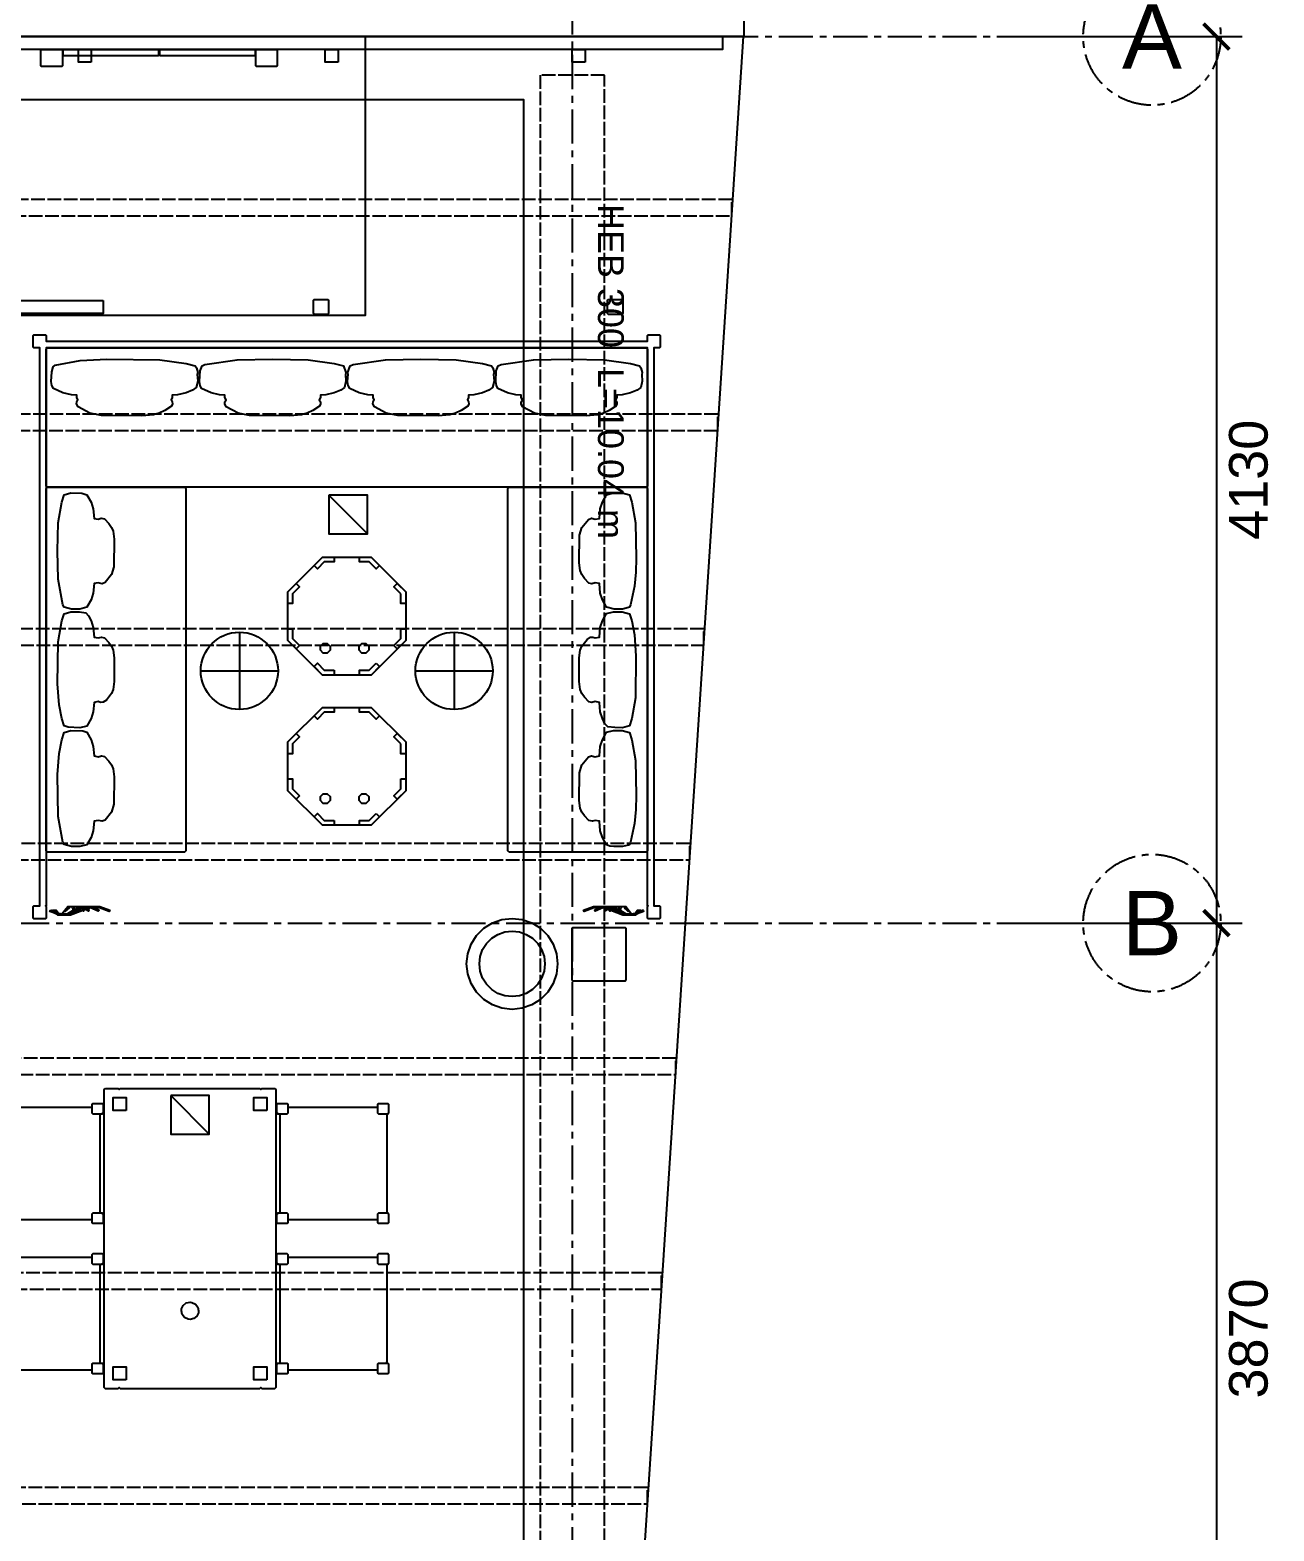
# Model space of a CAD drawing. Header units: millimetres. Extents: x -2320 to 44593, y -183000 to 30400.
# Drawn here: x 33775 to 39568, y -6962 to 30 of the extents above; entities that cross this region are included whole.
import ezdxf
from ezdxf.enums import TextEntityAlignment as Align

# ---------------------------------------------------------------- set-up
doc = ezdxf.new("R2010")
doc.units = ezdxf.units.MM
doc.header["$LTSCALE"] = 50
doc.linetypes.add('CENTER', pattern=[5.08, 3.175, -0.635, 0.635, -0.635])
doc.linetypes.add('DASHED', pattern=[1.524, 1.27, -0.254])
for name, color, linetype in [('A-AIVAN', 40, 'Continuous'), ('A-BLDG', 8, 'Continuous'), ('A-CLNG', 150, 'Continuous'), ('A-DIMS', 1, 'Continuous'), ('A-FACADE', 150, 'Continuous'), ('A-FLOR-F1', 2, 'Continuous'), ('A-FURN', 3, 'Continuous'), ('A-FURN-BASE', 9, 'Continuous'), ('A-PLNT', 92, 'Continuous'), ('A-TENT', 60, 'Continuous'), ('E-LITE', 1, 'Continuous'), ('E-POWR', 5, 'Continuous'), ('S-BEAM', 1, 'DASHED'), ('S-GRID', 8, 'CENTER'), ('S-PURL', 9, 'DASHED')]:
    doc.layers.add(name, color=color, linetype=linetype)
doc.styles.add('VN', font='arial.ttf')
doc.dimstyles.new('SMK', dxfattribs={"dimtxt": 180, "dimasz": 120, "dimexe": 120, "dimexo": 80, "dimgap": 60, "dimtad": 1, "dimdec": 0, "dimtxsty": 'VN', "dimblk": 'ARCHTICK', "dimcen": 2.5, "dimclrd": 1, "dimclre": 1, "dimclrt": 7, "dimazin": 3, "dimtfac": 1, "dimtmove": 0, "dimatfit": 3})

# ---------------------------------------------------------------- blocks, each defined once
blk = doc.blocks.new('_ARCHTICK')
at = {"color": 0, "linetype": 'BYBLOCK', "const_width": 0.15}
blk.add_lwpolyline([(-0.5, -0.5), (0.5, 0.5)], dxfattribs=at)

msp = doc.modelspace()

# ---------------------------------------------------------------- linework, layer by layer
at = {"layer": 'A-AIVAN'}
for points in [[(34116.2, -1230), (34116.2, -1290), (33482.5, -1290), (33482.5, -1230)], [(35161, -1295), (35099, -1295), (35095, -1291), (35095, -1229), (35099, -1225), (35161, -1225), (35165, -1229), (35165, -1291)], [(36535, -1291), (36531, -1295), (36469, -1295), (36465, -1291), (36465, -1229), (36469, -1225), (36531, -1225), (36535, -1229)]]:
    msp.add_lwpolyline(points, close=True, dxfattribs=at)
at = {"layer": 'A-BLDG'}
for points in [[(37100, 30400), (37100, 0), (4100, 0), (4100, 30400)], [(37000, 0), (37000, -60), (4200, -60), (4200, 0)], [(33926, -136), (33922, -140), (33830, -140), (33826, -136), (33826, -64), (33830, -60), (33922, -60), (33926, -64)], [(33931, -90), (33929, -88), (33929, -62), (33931, -60), (34371, -60), (34373, -62), (34373, -88), (34371, -90)], [(34060, -120), (34000, -120), (34000, -60), (34060, -60)], [(34823, -88), (34821, -90), (34381, -90), (34379, -88), (34379, -62), (34381, -60), (34821, -60), (34823, -62)], [(34826, -64), (34830, -60), (34922, -60), (34926, -64), (34926, -136), (34922, -140), (34830, -140), (34826, -136)], [(35210, -120), (35150, -120), (35150, -60), (35210, -60)], [(36360, -120), (36300, -120), (36300, -60), (36360, -60)]]:
    msp.add_lwpolyline(points, close=True, dxfattribs=at)
at = {"layer": 'A-CLNG'}
msp.add_lwpolyline([(8775, -295), (8775, -11681), (36075, -11681), (36075, -295)], close=True, dxfattribs=at)
at = {"layer": 'A-FACADE'}
msp.add_lwpolyline([(36304, -4400), (36300, -4396), (36300, -4154), (36304, -4150), (36546, -4150), (36550, -4154), (36550, -4396), (36546, -4400)], close=True, dxfattribs=at)
at = {"layer": 'A-FLOR-F1'}
msp.add_lwpolyline([(15300, -3300), (28500, -3300), (28500, -2400), (30900, -2400), (30900, 0), (34400, 0), (37096, 0), (36527.3, -8692.2), (35620, -8781.6), (35620, -7099), (33300, -7099), (33300, -9010.3), (33220, -9018.2), (33220, -7335), (30900, -7335), (30900, -9246.9), (30820, -9254.8), (30820, -7572), (28500, -7572), (28500, -9483.4), (28420, -9491.3)], dxfattribs=at)
at = {"layer": 'A-FURN'}
for points in [[(34126, -4900), (34184, -4900), (34190, -4906), (34196, -4900), (34844, -4900), (34850, -4906), (34856, -4900), (34914, -4900), (34920, -4906), (34920, -6294), (34914, -6300), (34856, -6300), (34850, -6294), (34844, -6300), (34196, -6300), (34190, -6294), (34184, -6300), (34126, -6300), (34120, -6294), (34120, -4906)], [(34975, -4974), (34975, -4985), (34978, -4987), (35392, -4987), (35395, -4985), (35395, -4974), (35399, -4970), (35441, -4970), (35445, -4974), (35445, -5016), (35441, -5020), (35433, -5020), (35437, -5024), (35437, -5476), (35433, -5480), (35441, -5480), (35445, -5484), (35445, -5526), (35441, -5530), (35399, -5530), (35395, -5526), (35395, -5515), (35392, -5513), (34978, -5513), (34975, -5515), (34975, -5526), (34971, -5530), (34929, -5530), (34925, -5526), (34925, -5484), (34940, -5477), (34940, -5023), (34925, -5016), (34925, -4974), (34929, -4970), (34971, -4970)], [(34975, -5674), (34975, -5685), (34978, -5687), (35392, -5687), (35395, -5685), (35395, -5674), (35399, -5670), (35441, -5670), (35445, -5674), (35445, -5716), (35441, -5720), (35433, -5720), (35437, -5724), (35437, -6176), (35433, -6180), (35441, -6180), (35445, -6184), (35445, -6226), (35441, -6230), (35399, -6230), (35395, -6226), (35395, -6215), (35392, -6213), (34978, -6213), (34975, -6215), (34975, -6226), (34971, -6230), (34929, -6230), (34925, -6226), (34925, -6184), (34940, -6177), (34940, -5723), (34925, -5716), (34925, -5674), (34929, -5670), (34971, -5670)], [(34494.9, -5967.4), (34483.8, -5953.4), (34479.8, -5936), (34480.8, -5927.1), (34488.6, -5910.9), (34502.6, -5899.8), (34520, -5895.8), (34528.9, -5896.8), (34545.1, -5904.6), (34556.2, -5918.6), (34560.2, -5936), (34559.2, -5944.9), (34551.4, -5961.1), (34537.4, -5972.2), (34520, -5976.2), (34511.1, -5975.2)]]:
    msp.add_lwpolyline(points, close=True, dxfattribs=at)
for points in [[(33648, -4987), (34062, -4987), (34065, -4985), (34065, -4974), (34069, -4970), (34111, -4970), (34115, -4974), (34115, -5016), (34100, -5023), (34100, -5477), (34115, -5484), (34115, -5526), (34111, -5530), (34069, -5530), (34065, -5526), (34065, -5515), (34062, -5513), (33648, -5513)], [(33648, -5687), (34062, -5687), (34065, -5685), (34065, -5674), (34069, -5670), (34111, -5670), (34115, -5674), (34115, -5716), (34100, -5723), (34100, -6177), (34115, -6184), (34115, -6226), (34111, -6230), (34069, -6230), (34065, -6226), (34065, -6215), (34062, -6213), (33648, -6213)]]:
    msp.add_lwpolyline(points, dxfattribs=at)
at = {"layer": 'A-FURN-BASE'}
for points in [[(30900, -1300), (30900, 0), (35336, 0), (35336, -1300)], [(36535, -1291), (36531, -1295), (36469, -1295), (36465, -1291), (36465, -1229), (36469, -1225), (36531, -1225), (36535, -1229)], [(33790, -1447), (33790, -1393), (33793, -1390), (33847, -1390), (33850, -1393), (33850, -1420), (36650, -1420), (36650, -1393), (36653, -1390), (36707, -1390), (36710, -1393), (36710, -1447), (36707, -1450), (36680, -1450), (36680, -4050), (36707, -4050), (36710, -4053), (36710, -4107), (36707, -4110), (36653, -4110), (36650, -4107), (36650, -4053), (36653, -4050), (36650, -4050), (36650, -1450), (33850, -1450), (33850, -4050), (33847, -4050), (33850, -4053), (33850, -4107), (33847, -4110), (33793, -4110), (33790, -4107), (33790, -4053), (33793, -4050), (33820, -4050), (33820, -1450), (33793, -1450)], [(36650, -2094), (36644, -2100), (33856, -2100), (33850, -2094), (33850, -1456), (33856, -1450), (36644, -1450), (36650, -1456)], [(34494, -2100), (34500, -2106), (34500, -3794), (34494, -3800), (33856, -3800), (33850, -3794), (33850, -2106), (33856, -2100)], [(36006, -3800), (36000, -3794), (36000, -2106), (36006, -2100), (36644, -2100), (36650, -2106), (36650, -3794), (36644, -3800)], [(35145.5, -2447.6), (35113, -2480.1), (35097.5, -2464.5), (35136.3, -2425.6), (35191.3, -2425.6), (35191.3, -2447.6)], [(35402.5, -2464.5), (35387, -2480.1), (35354.5, -2447.6), (35308.7, -2447.6), (35308.7, -2425.6), (35363.7, -2425.6)], [(35014.5, -2547.5), (35030.1, -2563), (34997.6, -2595.5), (34997.6, -2641.3), (34975.6, -2641.3), (34975.6, -2586.3)], [(35502.4, -2595.5), (35469.9, -2563), (35485.5, -2547.5), (35524.4, -2586.3), (35524.4, -2641.3), (35502.4, -2641.3)], [(35030.1, -2837), (35014.5, -2852.5), (34975.6, -2813.7), (34975.6, -2758.7), (34997.6, -2758.7), (34997.6, -2804.5)], [(35502.4, -2758.7), (35524.4, -2758.7), (35524.4, -2813.7), (35485.5, -2852.5), (35469.9, -2837), (35502.4, -2804.5)], [(35191.3, -2952.4), (35191.3, -2974.4), (35136.3, -2974.4), (35097.5, -2935.5), (35113, -2919.9), (35145.5, -2952.4)], [(35387, -2919.9), (35402.5, -2935.5), (35363.7, -2974.4), (35308.7, -2974.4), (35308.7, -2952.4), (35354.5, -2952.4)], [(35145.5, -3147.6), (35113, -3180.1), (35097.5, -3164.5), (35136.3, -3125.6), (35191.3, -3125.6), (35191.3, -3147.6)], [(35402.5, -3164.5), (35387, -3180.1), (35354.5, -3147.6), (35308.7, -3147.6), (35308.7, -3125.6), (35363.7, -3125.6)], [(35014.5, -3247.5), (35030.1, -3263), (34997.6, -3295.5), (34997.6, -3341.3), (34975.6, -3341.3), (34975.6, -3286.3)], [(35502.4, -3295.5), (35469.9, -3263), (35485.5, -3247.5), (35524.4, -3286.3), (35524.4, -3341.3), (35502.4, -3341.3)], [(35030.1, -3537), (35014.5, -3552.5), (34975.6, -3513.7), (34975.6, -3458.7), (34997.6, -3458.7), (34997.6, -3504.5)], [(35502.4, -3458.7), (35524.4, -3458.7), (35524.4, -3513.7), (35485.5, -3552.5), (35469.9, -3537), (35502.4, -3504.5)], [(35191.3, -3652.4), (35191.3, -3674.4), (35136.3, -3674.4), (35097.5, -3635.5), (35113, -3619.9), (35145.5, -3652.4)], [(35387, -3619.9), (35402.5, -3635.5), (35363.7, -3674.4), (35308.7, -3674.4), (35308.7, -3652.4), (35354.5, -3652.4)], [(34023.7, -4058.7), (33949.2, -4093.3), (33908.1, -4093.3), (33869.3, -4074.9), (33872.7, -4070), (33910, -4087.3), (33947.3, -4087.3), (34021.8, -4052.7), (34059.1, -4052.7), (34096.4, -4070), (34092.9, -4074.9), (34057.2, -4058.7)], [(36478.2, -4052.7), (36552.7, -4087.3), (36590, -4087.3), (36627.3, -4070), (36630.7, -4074.9), (36591.9, -4093.3), (36550.8, -4093.3), (36476.3, -4058.7), (36442.8, -4058.7), (36407.1, -4074.9), (36403.6, -4070), (36440.9, -4052.7)], [(35986.1, -4468.6), (35953.8, -4457.4), (35924.9, -4439.2), (35900.8, -4415.1), (35882.6, -4386.2), (35871.4, -4353.9), (35867.5, -4320), (35871.4, -4286.1), (35882.6, -4253.8), (35900.8, -4224.9), (35924.9, -4200.8), (35953.8, -4182.6), (35986.1, -4171.4), (36020, -4167.5), (36053.9, -4171.4), (36086.2, -4182.6), (36115.1, -4200.8), (36139.2, -4224.9), (36157.4, -4253.8), (36168.6, -4286.1), (36172.5, -4320), (36168.6, -4353.9), (36157.4, -4386.2), (36139.2, -4415.1), (36115.1, -4439.2), (36086.2, -4457.4), (36053.9, -4468.6), (36020, -4472.5)], [(36550, -4154), (36550, -4396), (36546, -4400), (36304, -4400), (36300, -4396), (36300, -4154), (36304, -4150), (36546, -4150)], [(34223, -5003), (34162, -5003), (34162, -4942), (34223, -4942)], [(34878, -5003), (34817, -5003), (34817, -4942), (34878, -4942)], [(34115, -5016), (34111, -5020), (34069, -5020), (34065, -5016), (34065, -4974), (34069, -4970), (34111, -4970), (34115, -4974)], [(34925, -4974), (34929, -4970), (34971, -4970), (34975, -4974), (34975, -5016), (34971, -5020), (34929, -5020), (34925, -5016)], [(35395, -4974), (35399, -4970), (35441, -4970), (35445, -4974), (35445, -5016), (35441, -5020), (35399, -5020), (35395, -5016)], [(34115, -5526), (34111, -5530), (34069, -5530), (34065, -5526), (34065, -5484), (34069, -5480), (34111, -5480), (34115, -5484)], [(34925, -5484), (34929, -5480), (34971, -5480), (34975, -5484), (34975, -5526), (34971, -5530), (34929, -5530), (34925, -5526)], [(35395, -5484), (35399, -5480), (35441, -5480), (35445, -5484), (35445, -5526), (35441, -5530), (35399, -5530), (35395, -5526)], [(34115, -5716), (34111, -5720), (34069, -5720), (34065, -5716), (34065, -5674), (34069, -5670), (34111, -5670), (34115, -5674)], [(34925, -5674), (34929, -5670), (34971, -5670), (34975, -5674), (34975, -5716), (34971, -5720), (34929, -5720), (34925, -5716)], [(35395, -5674), (35399, -5670), (35441, -5670), (35445, -5674), (35445, -5716), (35441, -5720), (35399, -5720), (35395, -5716)], [(34115, -6226), (34111, -6230), (34069, -6230), (34065, -6226), (34065, -6184), (34069, -6180), (34111, -6180), (34115, -6184)], [(34223, -6258), (34162, -6258), (34162, -6197), (34223, -6197)], [(34878, -6258), (34817, -6258), (34817, -6197), (34878, -6197)], [(34925, -6184), (34929, -6180), (34971, -6180), (34975, -6184), (34975, -6226), (34971, -6230), (34929, -6230), (34925, -6226)], [(35395, -6184), (35399, -6180), (35441, -6180), (35445, -6184), (35445, -6226), (35441, -6230), (35399, -6230), (35395, -6226)]]:
    msp.add_lwpolyline(points, close=True, dxfattribs=at)
at = {"layer": 'A-PLNT'}
msp.add_lwpolyline([(35928, -4511), (35887.8, -4485.7), (35854.3, -4452.2), (35829, -4412), (35813.3, -4367.2), (35808, -4320), (35813.3, -4272.8), (35829, -4228), (35854.3, -4187.8), (35887.8, -4154.3), (35928, -4129), (35972.8, -4113.3), (36020, -4108), (36067.2, -4113.3), (36112, -4129), (36152.2, -4154.3), (36185.7, -4187.8), (36211, -4228), (36226.7, -4272.8), (36232, -4320), (36226.7, -4367.2), (36211, -4412), (36185.7, -4452.2), (36152.2, -4485.7), (36112, -4511), (36067.2, -4526.7), (36020, -4532), (35972.8, -4526.7)], close=True, dxfattribs=at)
at = {"layer": 'A-TENT'}
for points in [[(33850, -1393), (33850, -1420), (36650, -1420), (36650, -1393), (36653, -1390), (36707, -1390), (36710, -1393), (36710, -1447), (36707, -1450), (36680, -1450), (36680, -4050), (36707, -4050), (36710, -4053), (36710, -4107), (36707, -4110), (36653, -4110), (36650, -4107), (36650, -4053), (36653, -4050), (36650, -4050), (36650, -1450), (33850, -1450), (33850, -4050), (33847, -4050), (33850, -4053), (33850, -4107), (33847, -4110), (33793, -4110), (33790, -4107), (33790, -4053), (33793, -4050), (33820, -4050), (33820, -1450), (33793, -1450), (33790, -1447), (33790, -1393), (33793, -1390), (33847, -1390)], [(33876, -1561.8), (33882.2, -1538.2), (33892.3, -1530.9), (34008.8, -1510), (34132.5, -1503), (34380, -1505.8), (34502, -1522.6), (34544.1, -1533.4), (34549.8, -1542.9), (34555.9, -1565.3), (34553.8, -1573.8), (34555.9, -1605.1), (34549.4, -1634.5), (34532, -1647.6), (34502.1, -1659.3), (34462.5, -1669.2), (34437.1, -1671.4), (34437.7, -1682.3), (34432.1, -1692.8), (34437.2, -1701.2), (34438.3, -1710.4), (34433.6, -1721.9), (34402.1, -1742.6), (34376.3, -1754.7), (34349.4, -1762.2), (34295.6, -1767.6), (34107.5, -1765.9), (34053.8, -1754.7), (33999.2, -1724.8), (33991.7, -1710.4), (33992.8, -1701.2), (33997.9, -1692.8), (33992.3, -1682.3), (33992.9, -1671.4), (33967.5, -1669.2), (33927.9, -1659.3), (33884.3, -1639.7), (33877.3, -1625.1), (33874.1, -1607.5)], [(34566.6, -1557.1), (34575.9, -1533.4), (34589.4, -1528.3), (34740, -1505.8), (34905, -1502.6), (35070, -1505.8), (35192, -1522.6), (35234.1, -1533.4), (35245.9, -1565.3), (35243.8, -1573.8), (35245.9, -1605.1), (35239.4, -1634.5), (35222, -1647.6), (35192.1, -1659.3), (35152.5, -1669.2), (35127.1, -1671.4), (35127.7, -1682.3), (35122.1, -1692.8), (35127.2, -1701.2), (35128.3, -1710.4), (35123.6, -1721.9), (35092.1, -1742.6), (35066.2, -1754.7), (35039.4, -1762.2), (34985.6, -1767.6), (34797.5, -1765.9), (34743.8, -1754.7), (34689.2, -1724.8), (34681.7, -1710.4), (34682.8, -1701.2), (34687.9, -1692.8), (34682.3, -1682.3), (34682.9, -1671.4), (34657.5, -1669.2), (34617.9, -1659.3), (34574.3, -1639.7), (34567.3, -1625.1), (34564.1, -1607.5)], [(35254.1, -1567.7), (35265.9, -1533.4), (35279.4, -1528.3), (35430, -1505.8), (35595, -1502.6), (35760, -1505.8), (35882, -1522.6), (35924.1, -1533.4), (35929.8, -1542.9), (35935.9, -1565.3), (35933.8, -1573.8), (35935.9, -1605.1), (35929.4, -1634.5), (35912, -1647.6), (35882.1, -1659.3), (35842.5, -1669.2), (35817.1, -1671.4), (35817.7, -1682.3), (35812.1, -1692.8), (35817.2, -1701.2), (35818.3, -1710.4), (35813.6, -1721.9), (35782.1, -1742.6), (35756.3, -1754.7), (35729.4, -1762.2), (35675.6, -1767.6), (35487.5, -1765.9), (35433.8, -1754.7), (35379.2, -1724.8), (35371.7, -1710.4), (35372.8, -1701.2), (35377.9, -1692.8), (35372.3, -1682.3), (35372.9, -1671.4), (35347.5, -1669.2), (35307.9, -1659.3), (35264.3, -1639.7), (35257.3, -1625.1), (35254.1, -1607.5), (35256.2, -1573.7)], [(35946.6, -1557.1), (35955.9, -1533.4), (35969.4, -1528.3), (36120, -1505.8), (36285, -1502.6), (36450, -1505.8), (36572, -1522.6), (36614.1, -1533.4), (36619.8, -1542.9), (36625.9, -1565.3), (36623.8, -1573.8), (36625.9, -1605.1), (36619.4, -1634.5), (36602, -1647.6), (36572.1, -1659.3), (36532.5, -1669.2), (36507.1, -1671.4), (36507.7, -1682.3), (36502.1, -1692.8), (36507.2, -1701.2), (36508.3, -1710.4), (36503.6, -1721.9), (36472.1, -1742.6), (36446.3, -1754.7), (36419.4, -1762.2), (36365.6, -1767.6), (36177.5, -1765.9), (36123.8, -1754.7), (36069.2, -1724.8), (36061.7, -1710.4), (36062.8, -1701.2), (36067.9, -1692.8), (36062.3, -1682.3), (36062.9, -1671.4), (36037.5, -1669.2), (35997.9, -1659.3), (35954.3, -1639.7), (35947.3, -1625.1), (35944.1, -1607.5)], [(33967.7, -2667.1), (33933.4, -2657.6), (33928.2, -2646.9), (33905.8, -2527.5), (33902.6, -2396.7), (33905.8, -2265.8), (33922.6, -2169.1), (33933.4, -2135.7), (33965.3, -2126.3), (34015.7, -2127.3), (34039.7, -2134.5), (34059.3, -2169), (34069.2, -2200.4), (34073.2, -2244.8), (34092.7, -2248.6), (34105.8, -2244.3), (34121.9, -2247.6), (34142.6, -2269), (34154.7, -2286.7), (34162.2, -2305), (34167.6, -2341.7), (34165.9, -2470), (34154.7, -2506.7), (34124.8, -2543.9), (34110.4, -2549), (34092.8, -2544.8), (34073.2, -2548.5), (34069.2, -2592.9), (34059.3, -2624.3), (34039.7, -2658.9), (34007.5, -2667.1)], [(36375.2, -2249.4), (36389.6, -2244.3), (36407.3, -2248.6), (36426.8, -2244.8), (36430.8, -2200.4), (36440.7, -2169), (36460.3, -2134.5), (36492.5, -2126.3), (36532.3, -2126.3), (36566.6, -2135.7), (36577.4, -2169.1), (36594.2, -2265.8), (36597.3, -2429.4), (36596.2, -2494.8), (36590, -2560.2), (36571.8, -2646.9), (36566.6, -2657.6), (36561.8, -2660.6), (36534.7, -2667.1), (36494.9, -2667.1), (36460.3, -2658.9), (36440.7, -2624.3), (36430.8, -2592.9), (36426.8, -2548.5), (36407.2, -2544.8), (36391.9, -2549.1), (36378.1, -2545.8), (36357.4, -2524.3), (36345.3, -2506.7), (36337.8, -2488.3), (36332.4, -2451.7), (36334.1, -2323.3), (36345.3, -2286.7)], [(34975.6, -2586.3), (35136.3, -2425.6), (35363.7, -2425.6), (35524.4, -2586.3), (35524.4, -2813.7), (35363.7, -2974.4), (35136.3, -2974.4), (34975.6, -2813.7)], [(34007.5, -3220.4), (33952.4, -3217.7), (33933.4, -3210.9), (33922.6, -3177.6), (33910, -3113.5), (33903, -3015.4), (33905.8, -2819.2), (33922.6, -2722.4), (33933.4, -2689.1), (33965.3, -2679.6), (34005.1, -2679.6), (34034.5, -2684.8), (34047.6, -2698.6), (34059.3, -2722.3), (34069.2, -2753.7), (34073.2, -2798.2), (34092.8, -2801.9), (34108.1, -2797.6), (34121.9, -2800.9), (34142.6, -2822.4), (34154.7, -2840), (34162.2, -2858.3), (34167.6, -2895), (34167.6, -3005), (34162.2, -3041.7), (34154.7, -3060), (34131.1, -3091), (34115, -3101.6), (34103.5, -3102), (34092.8, -3098.1), (34073.2, -3101.8), (34069.2, -3146.3), (34059.3, -3177.7), (34039.7, -3212.2)], [(36498.4, -3219.7), (36465.5, -3215.2), (36452.4, -3201.4), (36440.7, -3177.7), (36430.8, -3146.3), (36426.8, -3101.8), (36407.2, -3098.1), (36391.9, -3102.4), (36378.1, -3099.1), (36357.4, -3077.6), (36345.3, -3060), (36337.8, -3041.7), (36332.4, -3005), (36332.4, -2895), (36337.8, -2858.3), (36345.3, -2840), (36368.9, -2809), (36385, -2798.4), (36396.5, -2798), (36407.2, -2801.9), (36426.8, -2798.2), (36430.8, -2753.7), (36440.7, -2722.3), (36460.3, -2687.8), (36492.5, -2679.6), (36532.3, -2679.6), (36566.6, -2689.1), (36577.4, -2722.4), (36590, -2786.5), (36597, -2884.6), (36594.2, -3080.8), (36577.4, -3177.6), (36566.6, -3210.9), (36534.7, -3220.4)], [(35127.6, -2859.3), (35127.6, -2840.7), (35140.7, -2827.6), (35159.3, -2827.6), (35172.4, -2840.7), (35172.4, -2859.3), (35159.3, -2872.4), (35140.7, -2872.4)], [(35307.6, -2859.3), (35307.6, -2840.7), (35320.7, -2827.6), (35339.3, -2827.6), (35352.4, -2840.7), (35352.4, -2859.3), (35339.3, -2872.4), (35320.7, -2872.4)], [(34975.6, -3286.3), (35136.3, -3125.6), (35363.7, -3125.6), (35524.4, -3286.3), (35524.4, -3513.7), (35363.7, -3674.4), (35136.3, -3674.4), (34975.6, -3513.7)], [(33967.7, -3773.7), (33933.4, -3764.3), (33928.2, -3753.5), (33905.8, -3634.2), (33903, -3437.9), (33910, -3339.8), (33922.6, -3275.8), (33933.4, -3242.4), (33965.3, -3232.9), (34020.4, -3234.6), (34039.7, -3241.1), (34059.3, -3275.7), (34069.2, -3307.1), (34073.2, -3351.5), (34092.8, -3355.2), (34108.1, -3350.9), (34121.9, -3354.2), (34142.6, -3375.7), (34154.7, -3393.3), (34162.2, -3411.7), (34167.6, -3448.3), (34165.9, -3576.7), (34154.7, -3613.3), (34124.8, -3650.6), (34110.4, -3655.7), (34092.7, -3651.4), (34073.2, -3655.2), (34069.2, -3699.6), (34059.3, -3731), (34039.7, -3765.5), (34007.5, -3773.7)], [(36375.2, -3356.1), (36389.6, -3351), (36407.2, -3355.2), (36426.8, -3351.5), (36430.8, -3307.1), (36440.7, -3275.7), (36460.3, -3241.1), (36492.5, -3232.9), (36532.3, -3232.9), (36566.6, -3242.4), (36577.4, -3275.8), (36594.2, -3372.5), (36597.3, -3536), (36596.2, -3601.5), (36590, -3666.9), (36571.8, -3753.5), (36566.6, -3764.3), (36561.8, -3767.3), (36534.7, -3773.7), (36494.9, -3773.7), (36474.9, -3771.1), (36460.3, -3765.5), (36440.7, -3731), (36430.8, -3699.6), (36426.8, -3655.2), (36407.3, -3651.4), (36394.2, -3655.7), (36378.1, -3652.4), (36357.4, -3631), (36345.3, -3613.3), (36337.8, -3595), (36332.4, -3558.3), (36334.1, -3430), (36345.3, -3393.3)], [(35127.6, -3559.3), (35127.6, -3540.7), (35140.7, -3527.6), (35159.3, -3527.6), (35172.4, -3540.7), (35172.4, -3559.3), (35159.3, -3572.4), (35140.7, -3572.4)], [(35307.6, -3559.3), (35307.6, -3540.7), (35320.7, -3527.6), (35339.3, -3527.6), (35352.4, -3540.7), (35352.4, -3559.3), (35339.3, -3572.4), (35320.7, -3572.4)], [(33870, -4070), (33879.4, -4073.5), (33881.8, -4070), (33891.8, -4070), (33894.5, -4072.6), (33896.4, -4070), (33907.4, -4084.1), (33923.6, -4087.3), (33950.9, -4052.7), (34022.7, -4052.7), (34034.8, -4060.1), (34054.5, -4052.7), (34100.6, -4052.7), (34146.8, -4070), (34144, -4075.5), (34098.8, -4058.6), (34056.3, -4058.6), (34041.4, -4064.2), (34050.9, -4070), (34047.4, -4074.9), (34034.1, -4066.9), (34027.3, -4069.4), (34024.7, -4074.9), (34020.6, -4071.9), (33964, -4093.3), (33906.7, -4093.3), (33898.1, -4087.1), (33867.5, -4075.5)], [(36576.4, -4087.3), (36592.6, -4084.1), (36603.6, -4070), (36605.5, -4072.6), (36608.2, -4070), (36618.2, -4070), (36620.6, -4073.5), (36630, -4070), (36632.5, -4075.5), (36601.9, -4087.1), (36593.3, -4093.3), (36536, -4093.3), (36479.4, -4071.9), (36475.3, -4074.9), (36472.7, -4069.4), (36465.9, -4066.9), (36452.6, -4074.9), (36449.1, -4070), (36458.6, -4064.2), (36443.7, -4058.6), (36401.2, -4058.6), (36356, -4075.5), (36353.2, -4070), (36399.4, -4052.7), (36445.5, -4052.7), (36465.2, -4060.1), (36477.3, -4052.7), (36549.1, -4052.7)], [(33953, -4058.6), (33940.8, -4074.9), (33939.2, -4076.8), (33958.3, -4058.6)], [(33962.3, -4087.3), (33996.8, -4074.3), (33986.8, -4064.6), (33974.7, -4074.9), (33973.2, -4072.9), (33949.8, -4087.3)], [(33972.9, -4058.6), (33972.7, -4058.6), (33971.7, -4059.4)], [(33981.6, -4059.6), (33974.3, -4065.1), (33982.3, -4060.2)], [(34004.4, -4071.5), (33992.3, -4061.2), (33991.9, -4061.5), (34000.9, -4070), (33998.2, -4073.8)], [(34014.8, -4067.6), (34002.6, -4058.7), (33998.5, -4058.7), (34010.9, -4069.1)], [(34027.5, -4062.8), (34020.7, -4058.7), (34012.7, -4058.7), (34021.5, -4065.1)], [(36478.5, -4065.1), (36487.3, -4058.7), (36479.3, -4058.7), (36472.5, -4062.8)], [(36489.1, -4069.1), (36501.5, -4058.7), (36485.2, -4067.6)], [(36495.6, -4071.5), (36501.8, -4073.8), (36499.1, -4070), (36508.1, -4061.5)], [(36537.7, -4087.3), (36550.2, -4087.3), (36526.8, -4072.9), (36525.3, -4074.9), (36513.2, -4064.6), (36503.2, -4074.3)], [(36518.4, -4059.6), (36517.7, -4060.2), (36525.7, -4065)], [(36527.1, -4058.6), (36528.3, -4059.4), (36527.3, -4058.6)], [(36541.7, -4058.6), (36553.6, -4070), (36560.8, -4076.8), (36547, -4058.6)]]:
    msp.add_lwpolyline(points, close=True, dxfattribs=at)
at = {"layer": 'E-LITE'}
for p, q in [((34750, -2775), (34750, -3135)), ((35750, -2775), (35750, -3135)), ((34570, -2955), (34930, -2955)), ((35570, -2955), (35930, -2955))]:
    msp.add_line(p, q, dxfattribs=at)
for centre in [(34750, -2955), (35750, -2955)]:
    msp.add_circle(centre, 180, dxfattribs=at)
at = {"layer": 'E-POWR'}
for p, q in [((35167, -2137), (35347, -2317)), ((34430, -4933), (34610, -5113))]:
    msp.add_line(p, q, dxfattribs=at)
for points in [[(35167, -2137), (35167, -2317), (35347, -2317), (35347, -2137)], [(34430, -4933), (34430, -5113), (34610, -5113), (34610, -4933)]]:
    msp.add_lwpolyline(points, close=True, dxfattribs=at)
at = {"layer": 'S-BEAM'}
msp.add_lwpolyline([(36150, -180), (36150, -10215), (36450, -10215), (36450, -180)], close=True, dxfattribs=at)
at = {"layer": 'S-GRID'}
for p, q in [((36300, 2200), (36300, -14600)), ((-1600, 0), (38600, 0)), ((-1600, -4130), (38600, -4130))]:
    msp.add_line(p, q, dxfattribs=at)
for centre in [(39000, 0), (39000, -4130)]:
    msp.add_circle(centre, 320, dxfattribs=at)
at = {"layer": 'S-PURL'}
for points in [[(241, -760), (241, -835), (37044, -835), (37044, -760)], [(489, -1760), (489, -1835), (36978, -1835), (36978, -1760)], [(6983, -2760), (6983, -2835), (36913, -2835), (36913, -2760)], [(21208, -3760), (21208, -3835), (36847, -3835), (36847, -3760)], [(22143, -4760), (22143, -4835), (36782, -4835), (36782, -4760)], [(22420, -5760), (22420, -5835), (36716, -5835), (36716, -5760)], [(22308, -6760), (22308, -6835), (36651, -6835), (36651, -6760)]]:
    msp.add_lwpolyline(points, close=True, dxfattribs=at)

# ---------------------------------------------------------------- texts
at = {"layer": 'S-BEAM', "style": 'VN'}
msp.add_text('HEB 300  L=10.04 m', height=120, rotation=-90, dxfattribs=at).set_placement((36420, -780))
at = {"layer": 'S-GRID', "style": 'VN'}
for s, p in [('A', (39000, 0)), ('B', (39000, -4130))]:
    msp.add_text(s, height=300, dxfattribs=at).set_placement(p, align=Align.MIDDLE_CENTER)

# ---------------------------------------------------------------- dimensions: what is measured, and where the dimension line sits
at = {"layer": 'A-DIMS'}
for base, p1, p2 in [((39300, 0), (38200, 0), (38200, -4130)), ((39300, -4130), (38200, -4130), (38200, -8000))]:
    msp.add_linear_dim(base=base, p1=p1, p2=p2, angle=90, dimstyle='SMK', dxfattribs=at).render()

doc.saveas('drawing.dxf')
